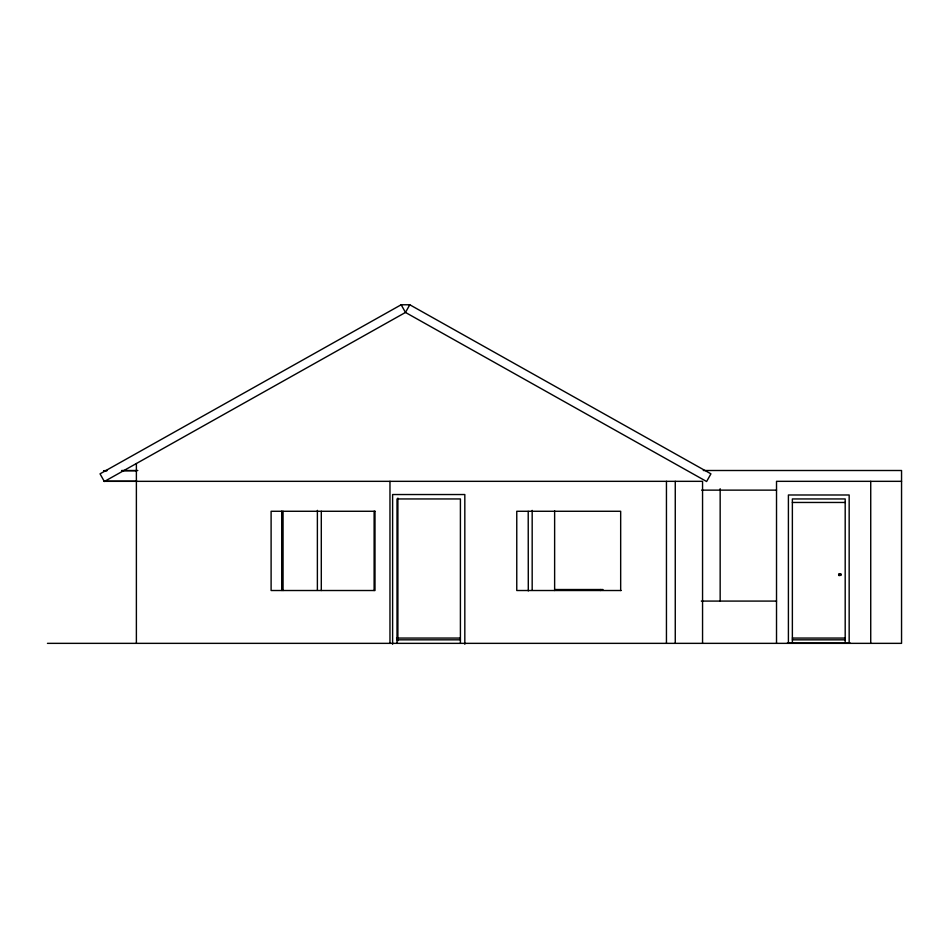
<?xml version="1.0" encoding="UTF-8"?>
<svg xmlns="http://www.w3.org/2000/svg" width="949" height="949" viewBox="0 0 949 949"><rect width="100%" height="100%" fill="white"/><g stroke="black" fill="none" stroke-linecap="round" stroke-linejoin="round"><path stroke-width="1.42" d="M409.79 304.771L405.484 312.446L104.343 481.511L100.036 473.836L401.166 304.771L409.79 304.771L710.931 473.836L706.614 481.511L405.484 312.446L401.166 304.771M106.763 470.502L103.809 470.728L106.988 470.728M121.579 470.502L137.807 470.502M703.292 470.502L901.55 470.502L901.55 643.351L47.45 643.351M123.299 470.728L136.644 470.728M104.687 471.38L104.022 470.728M104.022 481.285L136.905 481.285M104.687 481.333L702.557 481.333L702.557 643.351M901.55 481.333L776.519 481.333L776.519 643.351M701.679 490.135L776.519 490.135M792.368 502.46L845.191 502.46M554.631 589.531L603.018 589.531M621.132 590.515L516.766 590.515L516.766 511.274L620.67 511.274L620.67 590.515M701.335 601.085L776.519 601.085M396.528 638.06L460.135 638.06M792.368 638.06L845.191 638.06M397.014 639.828L460.407 639.828M792.368 639.828L845.191 639.828M787.302 643.125L850.257 643.125M397.987 638.06L398.034 640.705M870.731 481.333L870.731 643.351M849.165 643.351L849.165 494.987L788.405 494.987L788.405 643.351M845.191 643.351L845.191 498.949L792.368 498.949L792.368 643.351M720.161 488.723L720.161 601.085M675.261 481.333L675.261 643.351M666.447 481.333L666.447 643.351M600.409 589.531L600.409 590.515M554.631 510.787L554.631 590.515M532.175 510.396L532.175 590.171M528.213 511.369L528.296 590.919M464.82 644.229L464.82 494.536L392.613 494.536L392.613 644.229M460.407 643.351L460.407 498.949L397.014 498.949L397.014 643.351M397.892 498.106L397.892 638.06M389.968 481.333L389.968 643.351M374.12 511.274L374.12 590.515M321.296 511.274L321.296 590.515M317.381 510.372L317.381 590.159M283.051 511.274L283.051 590.515M281.723 511.131L281.723 590.456M136.383 463.527L136.383 643.351M840.719 573.682A1.269 1.269 0 0 1 840.897 575.474M839.106 575.652A1.269 1.269 0 0 1 839.165 573.635M839.046 574.525C840.458 577.763 841.407 571.903 839.046 574.525M374.997 511.274L271.106 511.274L271.106 590.515L374.997 590.515L374.997 511.274"/></g></svg>
